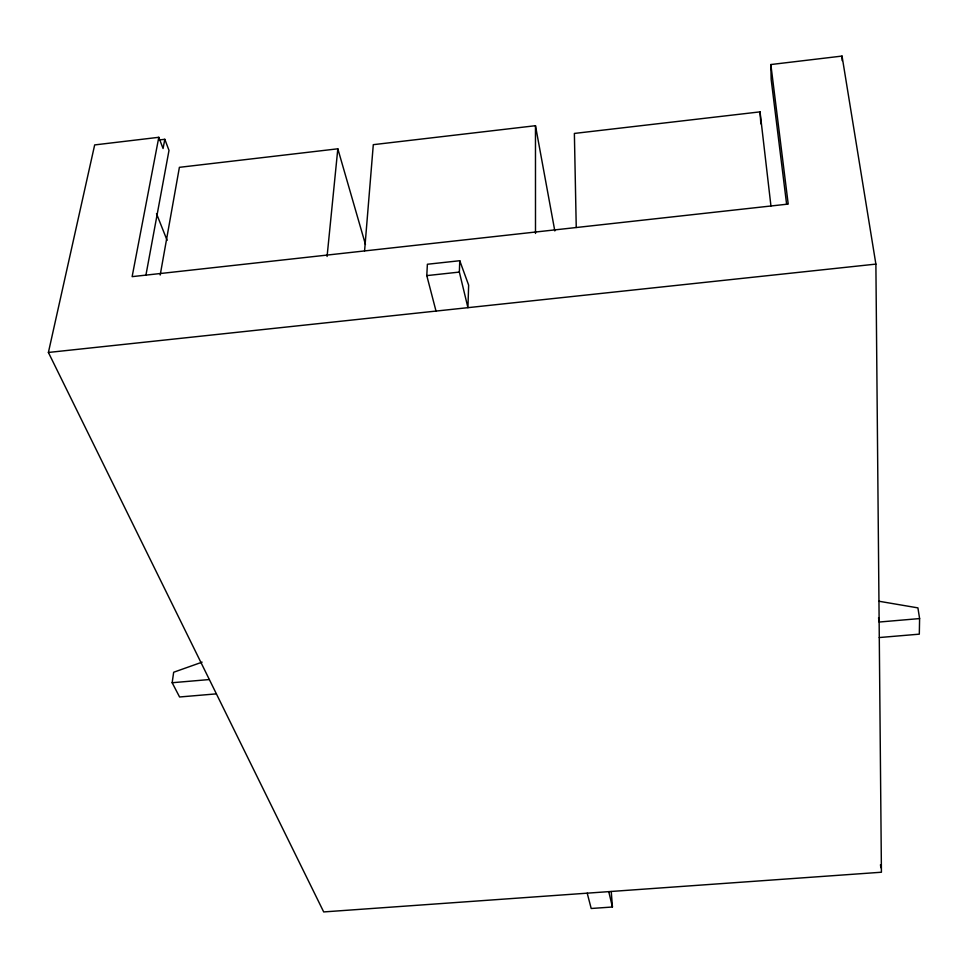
<?xml version="1.0" encoding="UTF-8"?>
<svg xmlns="http://www.w3.org/2000/svg" width="968" height="968" viewBox="0 0 968 968"><rect width="100%" height="100%" fill="white"/><g stroke="black" fill="none" stroke-linecap="round" stroke-linejoin="round"><path stroke-width="1.45" d="M879.041 601.261L917.918 607.88L919.6 618.576L919.31 634.161L879.283 637.549L881.425 872.229L323.699 911.929L48.4 352.461L94.67 144.922L158.8 137.299L163.072 148.528L164.814 139.295L158.958 139.985M459.764 260.719L468.645 285.137L467.931 307.667L459.352 272.081L459.764 260.719L427.384 264.252L426.791 275.614L436.011 311.067M364.585 250.845L373.297 144.668L535.473 125.707L554.821 230.953M327.075 256.472L337.82 148.806L179.395 167.331L160.192 275.045M216.396 693.862L179.576 696.984L172.159 682.73L173.671 672.24L202.118 662.148M145.938 275.057L169.001 150.391L164.814 139.295M158.8 137.299L132.132 276.642L788.218 204.079L770.843 64.541L842.039 56.071L875.883 264.107L879.283 637.549M770.939 205.942L760.037 111.865L574.375 133.439L576.25 227.48M426.791 275.614L459.352 272.081M48.4 352.461L875.883 264.107M919.6 618.576L879.15 622.037L878.557 617.79M172.159 682.73L209.354 679.548M611.244 891.528L612.441 907.004L591.194 908.492L587.213 893.174M156.501 213.65L167.101 240.342M337.82 148.806L365.456 244.432M608.739 891.637L612.441 907.004M880.469 864.739L880.856 867.739M786.621 204.248L771.157 79.328L770.843 64.541M760.037 111.865L760.848 123.856M842.039 56.071L842.148 60.609M535.473 125.707L535.498 233.445"/></g></svg>
